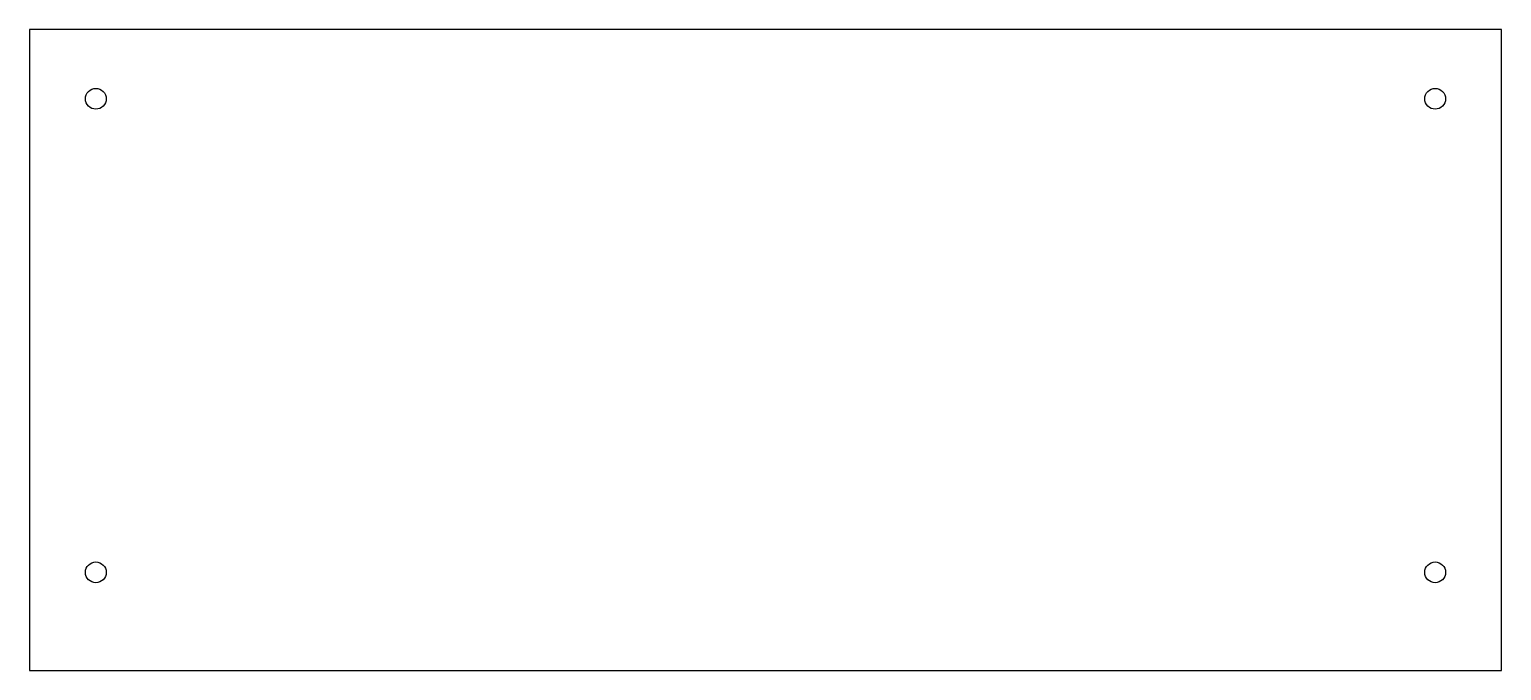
# Model space of a CAD drawing. Header units: millimetres. Extents: x -128 to 128, y -5 to 106.
import ezdxf

# ---------------------------------------------------------------- set-up
doc = ezdxf.new("R2010")
doc.units = ezdxf.units.MM

msp = doc.modelspace()

# ---------------------------------------------------------------- linework, layer by layer
at = {"color": 7, "linetype": 'Continuous', "lineweight": 25}
for p, q in [((-127.5, 106), (-127.5, -5)), ((127.5, 106), (-127.5, 106)), ((127.5, -5), (127.5, 106)), ((-127.5, -5), (127.5, -5))]:
    msp.add_line(p, q, dxfattribs=at)
for centre in [(-116, 94), (116, 94), (-116, 12), (116, 12)]:
    msp.add_circle(centre, 1.8, dxfattribs=at)

doc.saveas('drawing.dxf')
